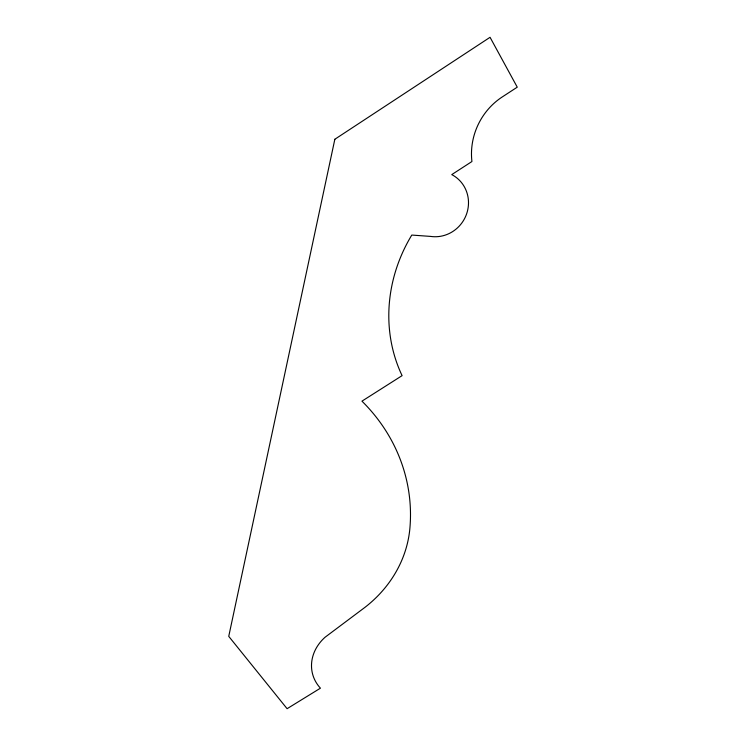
<?xml version="1.0" encoding="UTF-8"?>
<svg xmlns="http://www.w3.org/2000/svg" width="746" height="746" viewBox="0 0 746 746"><rect width="100%" height="100%" fill="white"/><g stroke="black" fill="none" stroke-linecap="round" stroke-linejoin="round"><path stroke-width="1.12" d="M334.842 139.26L228.742 636.357L287.098 708.7L320.435 688.176A43.958 37.72 -14.5 0 1 325.042 637.261L364.887 607.403A123.967 111.975 -9.6 0 0 409.824 529.045A189.307 170.629 -3.9 0 0 361.959 401.152L402.094 375.639A153.387 141.47 -44.9 0 1 411.783 235.065L430.573 236.407A33.141 31.78 -59.3 0 0 466.66 213.757A33.141 31.78 -59.3 0 0 451.759 174.611L471.929 161.528A64.119 59.428 -63.6 0 1 501.918 97.166L517.258 87.17L490.057 37.3L334.842 139.26"/></g></svg>
